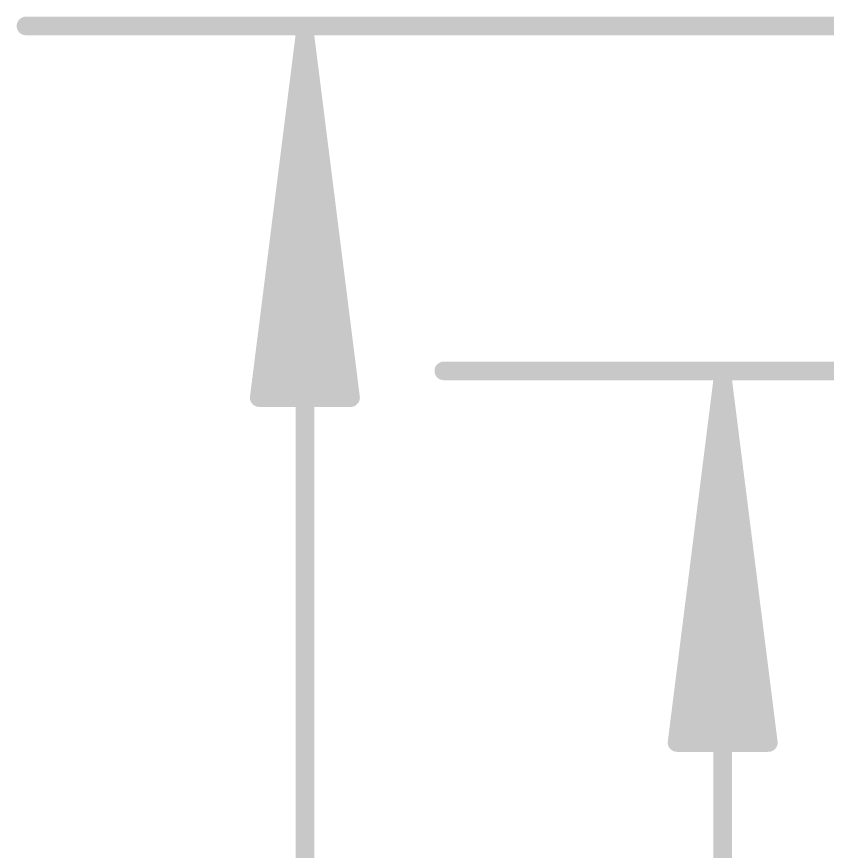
# Model space of a CAD drawing. Extents: x -6.3 to 30.8, y -0.1 to 25.2.
# Drawn here: x -5.95 to -0.28, y 12.01 to 17.85 of the extents above; entities that cross this region are included whole.
import ezdxf

# ---------------------------------------------------------------- set-up
doc = ezdxf.new("R2010")
doc.units = 0
doc.layers.add('47', color=253, linetype='CONTINUOUS')

msp = doc.modelspace()

# ---------------------------------------------------------------- linework, layer by layer
at = {"layer": '47', "const_width": 0.13}
for points in [[(0, 17.78), (-5.887, 17.78)], [(-3.937, 17.715), (-4.2562, 15.18)], [(-3.937, 17.715), (-4.197, 15.18)], [(-3.937, 17.715), (-4.067, 15.18)], [(-3.937, 0.065), (-3.937, 17.715)], [(-3.6178, 15.18), (-3.937, 17.715)], [(-3.807, 15.18), (-3.937, 17.715)], [(-3.677, 15.18), (-3.937, 17.715)], [(2.54, 15.367), (-2.966, 15.367)], [(-1.016, 15.302), (-1.3352, 12.767)], [(-1.016, 15.302), (-1.276, 12.767)], [(-1.016, 15.302), (-1.146, 12.767)], [(-1.016, 15.302), (-1.016, 2.605)], [(-0.6968, 12.767), (-1.016, 15.302)], [(-0.886, 12.767), (-1.016, 15.302)], [(-0.756, 12.767), (-1.016, 15.302)], [(-4.2562, 15.18), (-3.6178, 15.18)], [(-1.3352, 12.767), (-0.6968, 12.767)]]:
    msp.add_lwpolyline(points, dxfattribs=at)
at = {"layer": '47', "const_width": 0.065}
for points in [[(-5.887, 17.8125, 1), (-5.887, 17.7475)], [(-3.9045, 17.715, 1), (-3.9695, 17.715)], [(-3.9048, 17.7191, 1), (-3.9692, 17.7109)], [(-3.9045, 17.7133, 1), (-3.9695, 17.7167)], [(-3.9045, 17.7167, 1), (-3.9695, 17.7133)], [(-3.9047, 17.7183, 1), (-3.9693, 17.7117)], [(-3.9047, 17.7117, 1), (-3.9693, 17.7183)], [(-3.9048, 17.7109, 1), (-3.9692, 17.7191)], [(-2.966, 15.3995, 1), (-2.966, 15.3345)], [(-0.9835, 15.302, 1), (-1.0485, 15.302)], [(-0.9838, 15.3061, 1), (-1.0482, 15.2979)], [(-0.9835, 15.3003, 1), (-1.0485, 15.3037)], [(-0.9835, 15.3037, 1), (-1.0485, 15.3003)], [(-0.9837, 15.3053, 1), (-1.0483, 15.2987)], [(-0.9837, 15.2987, 1), (-1.0483, 15.3053)], [(-0.9838, 15.2979, 1), (-1.0482, 15.3061)], [(-4.2562, 15.2125, 1), (-4.2562, 15.1475)], [(-3.6178, 15.1475, 1), (-3.6178, 15.2125)], [(-4.2885, 15.1841, 1), (-4.224, 15.1759)], [(-4.2293, 15.1833, 1), (-4.1647, 15.1767)], [(-4.0995, 15.1817, 1), (-4.0345, 15.1783)], [(-3.8395, 15.1783, 1), (-3.7745, 15.1817)], [(-3.7093, 15.1767, 1), (-3.6447, 15.1833)], [(-3.65, 15.1759, 1), (-3.5855, 15.1841)], [(-1.3675, 12.7711, 1), (-1.303, 12.7629)], [(-1.3352, 12.7995, 1), (-1.3352, 12.7345)], [(-1.3083, 12.7703, 1), (-1.2437, 12.7637)], [(-1.1785, 12.7687, 1), (-1.1135, 12.7653)], [(-0.9185, 12.7653, 1), (-0.8535, 12.7687)], [(-0.7883, 12.7637, 1), (-0.7237, 12.7703)], [(-0.729, 12.7629, 1), (-0.6645, 12.7711)], [(-0.6968, 12.7345, 1), (-0.6968, 12.7995)]]:
    msp.add_lwpolyline(points, format="xyb", dxfattribs=at)

doc.saveas('drawing.dxf')
